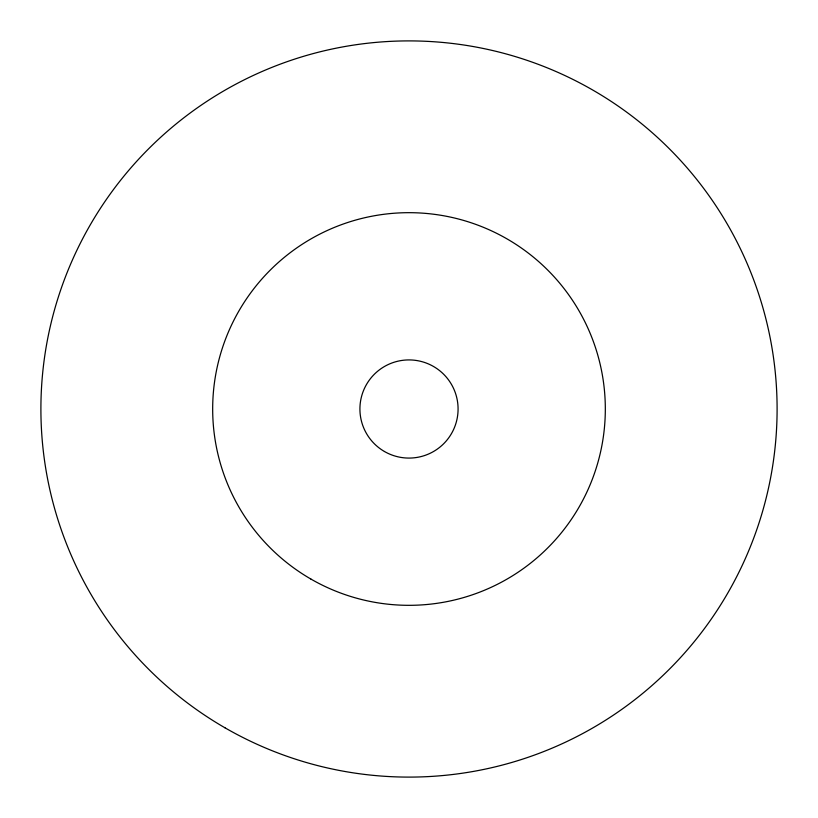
<?xml version="1.0" encoding="UTF-8"?>
<svg xmlns="http://www.w3.org/2000/svg" width="818" height="818" viewBox="0 0 818 818"><rect width="100%" height="100%" fill="white"/><g stroke="black" fill="none" stroke-linecap="round" stroke-linejoin="round"><path stroke-width="1.23" d="M384.46 451.505A49.08 49.08 0 0 0 458.08 409A49.08 49.08 0 0 0 384.46 366.495A49.08 49.08 0 0 0 384.46 451.505M310.84 579.021A196.32 196.32 0 0 0 605.32 409A196.32 196.32 0 0 0 310.84 238.979A196.32 196.32 0 0 0 310.84 579.021M224.95 727.785A368.1 368.1 0 0 0 777.1 409A368.1 368.1 0 0 0 224.95 90.215A368.1 368.1 0 0 0 224.95 727.785"/></g></svg>
